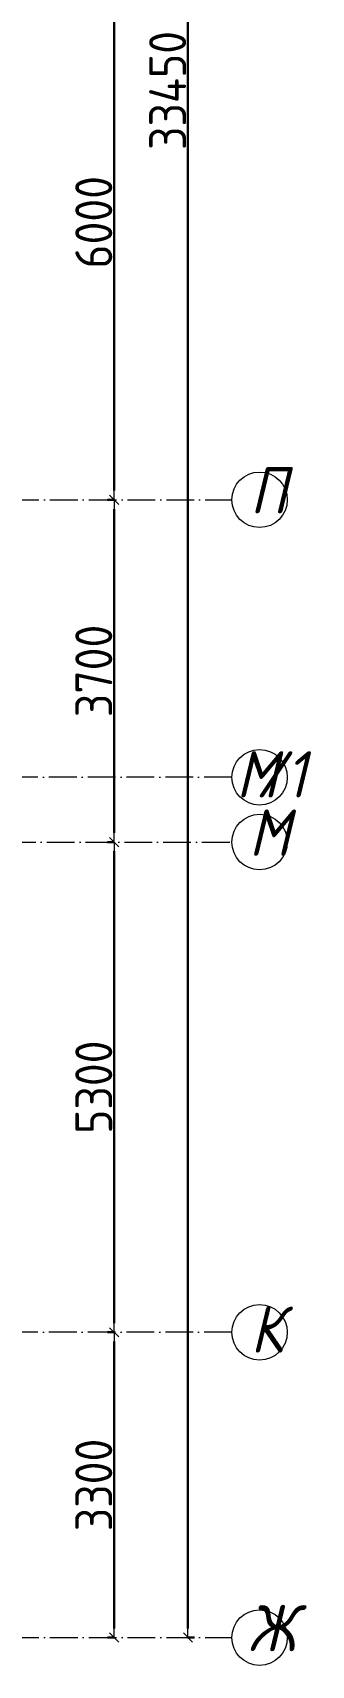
# Model space of a CAD drawing. Header units: millimetres. Extents: x -213536 to 1564669, y -45299 to 942238.
# Drawn here: x 568833 to 571852, y 585425 to 603075 of the extents above; entities that cross this region are included whole.
import ezdxf

# ---------------------------------------------------------------- set-up
doc = ezdxf.new("R2010")
doc.units = ezdxf.units.MM
doc.linetypes.add('50_200_ШТРИХ_1Т_ш5_п1_п1_', pattern=[700, 500, -100, 0, -100])
for name, color, linetype, lineweight in [('3.1) ЖБ окна 1.2 м', 102, 'Continuous', 30), ('A-____-____-DIMS', 7, 'Continuous', 9), ('S-GRID-____-IDEN', 7, 'Continuous', 9), ('S-GRID-____-OTLN-1', 7, '50_200_ШТРИХ_1Т_ш5_п1_п1_', 9)]:
    doc.layers.add(name, color=color, linetype=linetype, lineweight=lineweight)
doc.styles.add('ISOCPEUR_I', font='isocpeui.ttf', dxfattribs={"width": 0.9, "height": 2.5})
doc.styles.add('СПДС', font='isocpeur.ttf', dxfattribs={"width": 0.9})
doc.dimstyles.new('Размера А3', dxfattribs={"dimtxt": 200, "dimasz": 100, "dimexe": 70, "dimexo": 100, "dimgap": 20, "dimtad": 1, "dimdec": 0, "dimrnd": 10, "dimzin": 0, "dimdsep": 46, "dimtxsty": 'СПДС', "dimblk": 'ARROWHEAD_6', "dimcen": 1, "dimclrd": 256, "dimclre": 256, "dimclrt": 256, "dimazin": 0, "dimtfac": 1, "dimtdec": 0, "dimtmove": 2, "dimatfit": 3, "dimfxl": 1, "dimtolj": 1, "dimtzin": 0, "dimarcsym": 0})

# ---------------------------------------------------------------- blocks, each defined once
blk = doc.blocks.new('Ось сетки - Круг_Ø6_00__ISO-2_5_0_9K_-25732049-АР1_План отверстий 2 этажа в осях 1-64_А-ГГ')
at = {"layer": 'S-GRID-____-IDEN'}
blk.add_circle((0, 0), 3, dxfattribs=at)
blk = doc.blocks.new('ARROWHEAD_6')
at = {"color": 0, "linetype": 'Continuous'}
for p, q in [((0, 0), (-1, 0)), ((-0.5, -0.5), (0.5, 0.5))]:
    blk.add_line(p, q, dxfattribs=at)
blk = doc.blocks.new('*D5643')
at = {"layer": 'A-____-____-DIMS', "lineweight": -2, "transparency": 16777216}
for p, q in [((9847, 491497), (9771, 491497)), ((9841, 491397), (9841, 485597)), ((9847, 485497), (9771, 485497))]:
    blk.add_line(p, q, dxfattribs=at)
at = {"layer": 'Defpoints', "color": 0, "lineweight": 30, "transparency": 16777216}
for p in [(9947, 491497), (9841, 485497), (9947, 485497)]:
    blk.add_point(p, dxfattribs=at)
at = {"layer": 'A-____-____-DIMS', "lineweight": -2, "transparency": 16777216, "xscale": 100, "yscale": 100, "zscale": 100}
for p, rotation in [((9841, 491497), 90), ((9841, 485497), 270)]:
    blk.add_blockref('ARROWHEAD_6', p, dxfattribs=dict(at, rotation=rotation))
at = {"layer": 'A-____-____-DIMS', "transparency": 16777216, "insert": (9621, 488497), "char_height": 400, "attachment_point": 5, "rotation": 90, "style": 'СПДС'}
blk.add_mtext('\\A1;6000', dxfattribs=at)
blk = doc.blocks.new('*D5644')
at = {"layer": 'A-____-____-DIMS', "lineweight": -2, "transparency": 16777216}
for p, q in [((9847, 485497), (9771, 485497)), ((9841, 485397), (9841, 481897)), ((9847, 481797), (9771, 481797))]:
    blk.add_line(p, q, dxfattribs=at)
at = {"layer": 'Defpoints', "color": 0, "lineweight": 30, "transparency": 16777216}
for p in [(9947, 485497), (9841, 481797), (9947, 481797)]:
    blk.add_point(p, dxfattribs=at)
at = {"layer": 'A-____-____-DIMS', "lineweight": -2, "transparency": 16777216, "xscale": 100, "yscale": 100, "zscale": 100}
for p, rotation in [((9841, 485497), 90), ((9841, 481797), 270)]:
    blk.add_blockref('ARROWHEAD_6', p, dxfattribs=dict(at, rotation=rotation))
at = {"layer": 'A-____-____-DIMS', "transparency": 16777216, "insert": (9621, 483647), "char_height": 400, "attachment_point": 5, "rotation": 90, "style": 'СПДС'}
blk.add_mtext('\\A1;3700', dxfattribs=at)
blk = doc.blocks.new('*D5645')
at = {"layer": 'A-____-____-DIMS', "lineweight": -2, "transparency": 16777216}
for p, q in [((9847, 481797), (9771, 481797)), ((9841, 481697), (9841, 476597)), ((9847, 476497), (9771, 476497))]:
    blk.add_line(p, q, dxfattribs=at)
at = {"layer": 'Defpoints', "color": 0, "lineweight": 30, "transparency": 16777216}
for p in [(9947, 481797), (9841, 476497), (9947, 476497)]:
    blk.add_point(p, dxfattribs=at)
at = {"layer": 'A-____-____-DIMS', "lineweight": -2, "transparency": 16777216, "xscale": 100, "yscale": 100, "zscale": 100}
for p, rotation in [((9841, 481797), 90), ((9841, 476497), 270)]:
    blk.add_blockref('ARROWHEAD_6', p, dxfattribs=dict(at, rotation=rotation))
at = {"layer": 'A-____-____-DIMS', "transparency": 16777216, "insert": (9621, 479147), "char_height": 400, "attachment_point": 5, "rotation": 90, "style": 'СПДС'}
blk.add_mtext('\\A1;5300', dxfattribs=at)
blk = doc.blocks.new('*D5646')
at = {"layer": 'A-____-____-DIMS', "lineweight": -2, "transparency": 16777216}
for p, q in [((9847, 476497), (9771, 476497)), ((9841, 476397), (9841, 473297)), ((9847, 473197), (9771, 473197))]:
    blk.add_line(p, q, dxfattribs=at)
at = {"layer": 'Defpoints', "color": 0, "lineweight": 30, "transparency": 16777216}
for p in [(9947, 476497), (9841, 473197), (9947, 473197)]:
    blk.add_point(p, dxfattribs=at)
at = {"layer": 'A-____-____-DIMS', "lineweight": -2, "transparency": 16777216, "xscale": 100, "yscale": 100, "zscale": 100}
for p, rotation in [((9841, 476497), 90), ((9841, 473197), 270)]:
    blk.add_blockref('ARROWHEAD_6', p, dxfattribs=dict(at, rotation=rotation))
at = {"layer": 'A-____-____-DIMS', "transparency": 16777216, "insert": (9621, 474847), "char_height": 400, "attachment_point": 5, "rotation": 90, "style": 'СПДС'}
blk.add_mtext('\\A1;3300', dxfattribs=at)
blk = doc.blocks.new('*D5647')
at = {"layer": 'A-____-____-DIMS', "lineweight": -2, "transparency": 16777216}
for p, q in [((10635, 506647), (10711, 506647)), ((10641, 473297), (10641, 506547)), ((10635, 473197), (10711, 473197))]:
    blk.add_line(p, q, dxfattribs=at)
at = {"layer": 'Defpoints', "color": 0, "lineweight": 30, "transparency": 16777216}
for p in [(10535, 506647), (10641, 506647), (10535, 473197)]:
    blk.add_point(p, dxfattribs=at)
at = {"layer": 'A-____-____-DIMS', "lineweight": -2, "transparency": 16777216, "xscale": 100, "yscale": 100, "zscale": 100}
for p, rotation in [((10641, 506647), 90), ((10641, 473197), 270)]:
    blk.add_blockref('ARROWHEAD_6', p, dxfattribs=dict(at, rotation=rotation))
at = {"layer": 'A-____-____-DIMS', "transparency": 16777216, "insert": (10421, 489922), "char_height": 400, "attachment_point": 5, "rotation": 90, "style": 'СПДС'}
blk.add_mtext('\\A1;33450', dxfattribs=at)
blk = doc.blocks.new('2этаж')
at = {"layer": 'S-GRID-____-OTLN-1', "color": 251, "ltscale": 0.6, "true_color": 0x636466}
for p, q in [((-20260.4, 485497), (11116.1, 485497)), ((11116.1, 482497), (-20260.4, 482497)), ((-7691.7, 481797), (11116.1, 481797)), ((11116.1, 476497), (-20260.4, 476497)), ((-20260.4, 473197), (11116.1, 473197))]:
    blk.add_line(p, q, dxfattribs=at)
at = {"layer": 'S-GRID-____-IDEN', "char_height": 500, "attachment_point": 1, "style": 'ISOCPEUR_I'}
for s, insert, width in [('\\fISOCPEUR|b0|i1|c204|p34|;\\W.9;П', (11313.5, 485849.4), 223.671), ('\\fISOCPEUR|b0|i1|c204|p34|;\\W.9;М', (11163.9, 482778.9), 252.532), ('/1', (11372.2, 482778.9), 346.329), ('\\fISOCPEUR|b0|i1|c204|p34|;\\W.9;М', (11301.8, 482149.4), 252.532), ('\\fISOCPEUR|b0|i1|c204|p34|;\\W.9;К', (11318.7, 476778.9), 223.671), ('\\fISOCPEUR|b0|i1|c204|p34|;\\W.9;Ж', (11289.7, 473549.4), 281.392)]:
    blk.add_mtext(s, dxfattribs=dict(at, insert=insert, width=width))
at = {"layer": 'A-____-____-DIMS'}
for base, p1, p2, picture, middle in [((10640.9, 506647), (10534.8, 473197), (10534.8, 506647), '*D5647', (10420.9, 489922)), ((9840.9, 485497), (9946.9, 491497), (9946.9, 485497), '*D5643', (9620.9, 488497)), ((9840.9, 481797), (9946.9, 485497), (9946.9, 481797), '*D5644', (9620.9, 483647)), ((9840.9, 476497), (9946.9, 481797), (9946.9, 476497), '*D5645', (9620.9, 479147)), ((9840.9, 473197), (9946.9, 476497), (9946.9, 473197), '*D5646', (9620.9, 474847))]:
    dim = blk.add_linear_dim(base=base, p1=p1, p2=p2, angle=90, dimstyle='Размера А3', override={"dimtxt": 400}, dxfattribs=at)
    dim.commit()
    dim.dimension.update_dxf_attribs({"geometry": picture, "text_midpoint": middle})

msp = doc.modelspace()

# ---------------------------------------------------------------- block references
at = {"layer": '3.1) ЖБ окна 1.2 м'}
msp.add_blockref('2этаж', (559874.3, 112528.1), dxfattribs=at)
at = {"layer": 'S-GRID-____-IDEN', "xscale": 99.99999999999993, "yscale": 99.99999999999993, "zscale": 99.99999999999993}
for p, rotation in [((571290.4, 598025.1), 269.9999999999996), ((571290.4, 595025.1), 89.9999999999998), ((571290.4, 594325.1), 269.9999999999996), ((571290.4, 589025.1), 89.9999999999998), ((571290.4, 585725.1), 269.9999999999996)]:
    msp.add_blockref('Ось сетки - Круг_Ø6_00__ISO-2_5_0_9K_-25732049-АР1_План отверстий 2 этажа в осях 1-64_А-ГГ', p, dxfattribs=dict(at, rotation=rotation))

doc.saveas('drawing.dxf')
